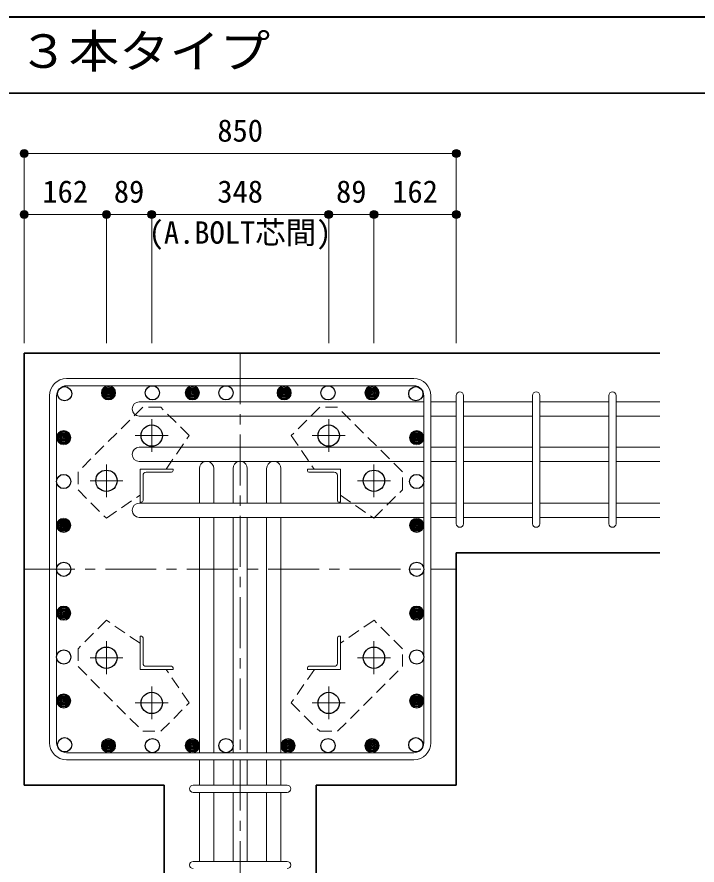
# Model space of a CAD drawing. Units: millimetres at full size, sheet at 1:20. Extents: x -3982 to 3969, y -2797 to 2801.
# Drawn here: x -3193 to -1856, y 1132 to 2801 of the extents above; entities that cross this region are included whole.
import ezdxf
from ezdxf.enums import TextEntityAlignment as Align

# ---------------------------------------------------------------- set-up
doc = ezdxf.new("R2010")
doc.units = ezdxf.units.MM
doc.header["$LTSCALE"] = 20
doc.header["$PDMODE"] = 32
doc.header["$PDSIZE"] = 12
doc.linetypes.add('CHAIN1', pattern=[8, 5, -1, 1, -1])
doc.linetypes.add('DASHED1', pattern=[1.8, 1.2, -0.6])
for name, color, linetype, lineweight in [('6-1_躯体線', 2, 'Continuous', 35), ('6-2_A.Bolt_', 4, 'Continuous', 9), ('6-3_柱型主筋', 4, 'Continuous', 9), ('6-4_フープ', 7, 'Continuous', 18), ('6-5_梁主筋', 7, 'Continuous', 18), ('6-6_S.T.P.', 7, 'Continuous', 18), ('6-7_文字', 7, 'Continuous', 18), ('6-9', 4, 'DASHED1', 9), ('6-D_寸法', 4, 'Continuous', 9), ('F-0_枠', 6, 'Continuous', 40)]:
    doc.layers.add(name, color=color, linetype=linetype, lineweight=lineweight)
doc.styles.add('ＭＳ ゴシック', font='')
doc.styles.get('ＭＳ ゴシック').set_extended_font_data('MS Gothic')

msp = doc.modelspace()

# ---------------------------------------------------------------- linework, layer by layer
at = {"layer": '6-1_躯体線'}
for p, q in [((-1928.87, 2139.12), (-3178.87, 2139.12)), ((-3178.87, 1289.12), (-3178.87, 2139.12)), ((-1928.87, 2139.12), (-3178.87, 2139.12)), ((-2328.87, 1289.12), (-2328.87, 1746.62)), ((-1928.87, 1746.62), (-2328.87, 1746.62)), ((-2903.37, 1289.12), (-3178.87, 1289.12)), ((-2903.37, 889.12), (-2903.37, 1289.12)), ((-2604.37, 889.12), (-2604.37, 1289.12)), ((-2328.87, 1289.12), (-2604.37, 1289.12))]:
    msp.add_line(p, q, dxfattribs=at)
at = {"layer": '6-2_A.Bolt_', "linetype": 'CHAIN1'}
for p, q in [((-2927.87, 1944.92), (-2927.87, 2009.42)), ((-2579.87, 1944.92), (-2579.87, 2009.42)), ((-2895.67, 1977.13), (-2960.17, 1977.13)), ((-2612.07, 1977.12), (-2547.57, 1977.12)), ((-3016.87, 1855.93), (-3016.87, 1920.43)), ((-2490.87, 1855.92), (-2490.87, 1920.42)), ((-2984.67, 1888.12), (-3049.17, 1888.12)), ((-2523.07, 1888.12), (-2458.57, 1888.12)), ((-3016.87, 1572.32), (-3016.87, 1507.82)), ((-2490.87, 1572.32), (-2490.87, 1507.82)), ((-2984.67, 1540.12), (-3049.17, 1540.12)), ((-2523.07, 1540.12), (-2458.57, 1540.12)), ((-2927.87, 1483.32), (-2927.87, 1418.82)), ((-2579.87, 1483.32), (-2579.87, 1418.82)), ((-2895.67, 1451.12), (-2960.17, 1451.12)), ((-2612.07, 1451.12), (-2547.57, 1451.12))]:
    msp.add_line(p, q, dxfattribs=at)
at = {"layer": '6-2_A.Bolt_'}
for p, q in [((-2950.87, 1846.12), (-2950.87, 1911.12)), ((-2885.87, 1911.12), (-2950.87, 1911.12)), ((-2938.87, 1905.12), (-2888.87, 1905.12)), ((-2885.87, 1911.12), (-2885.87, 1908.13)), ((-2621.87, 1911.12), (-2621.87, 1908.12)), ((-2621.87, 1911.12), (-2556.87, 1911.12)), ((-2568.87, 1905.12), (-2618.87, 1905.12)), ((-2556.87, 1846.12), (-2556.87, 1911.12)), ((-2944.87, 1899.12), (-2944.87, 1849.12)), ((-2562.87, 1899.12), (-2562.87, 1849.13)), ((-2950.87, 1846.12), (-2947.87, 1846.12)), ((-2556.87, 1846.12), (-2559.87, 1846.12)), ((-2950.87, 1582.12), (-2947.87, 1582.12)), ((-2950.87, 1582.12), (-2950.87, 1517.12)), ((-2944.87, 1529.12), (-2944.87, 1579.12)), ((-2562.87, 1529.12), (-2562.87, 1579.13)), ((-2556.87, 1582.12), (-2559.87, 1582.12)), ((-2556.87, 1582.12), (-2556.87, 1517.12)), ((-2938.87, 1523.12), (-2888.87, 1523.12)), ((-2885.87, 1517.12), (-2885.87, 1520.12)), ((-2621.87, 1517.12), (-2621.87, 1520.12)), ((-2568.87, 1523.12), (-2618.87, 1523.12)), ((-2885.87, 1517.12), (-2950.87, 1517.12)), ((-2621.87, 1517.12), (-2556.87, 1517.12))]:
    msp.add_line(p, q, dxfattribs=at)
at = {"layer": '6-2_A.Bolt_', "color": 3, "lineweight": 25}
for centre in [(-2927.87, 1977.13), (-2579.87, 1977.12), (-3016.87, 1888.12), (-2490.87, 1888.12), (-3016.87, 1540.12), (-2490.87, 1540.12), (-2927.87, 1451.12), (-2579.87, 1451.12)]:
    msp.add_circle(centre, 21, dxfattribs=at)
at = {"layer": '6-2_A.Bolt_'}
for centre, radius, start, end in [((-2938.87, 1899.12), 6, 90, 180), ((-2888.87, 1908.13), 3, 270, 0), ((-2618.87, 1908.12), 3, 180, 270), ((-2568.87, 1899.12), 6, 0, 90), ((-2947.87, 1849.12), 3, 270, 0), ((-2559.87, 1849.13), 3, 180, 270), ((-2947.87, 1579.12), 3, 0, 90), ((-2559.87, 1579.13), 3, 90, 180), ((-2938.87, 1529.12), 6, 180, 270), ((-2888.87, 1520.12), 3, 0, 90), ((-2618.87, 1520.12), 3, 90, 180), ((-2568.87, 1529.12), 6, 270, 0)]:
    msp.add_arc(centre, radius, start, end, dxfattribs=at)
at = {"layer": '6-3_柱型主筋', "color": 3, "lineweight": 25}
for centre in [(-3099.26, 2059.51), (-2926.56, 2061.12), (-2781.87, 2061.12), (-2581.17, 2061.12), (-2408.48, 2059.51), (-3100.87, 1886.82), (-2406.87, 1886.82), (-3100.87, 1714.12), (-2406.87, 1714.12), (-3100.87, 1541.43), (-2406.87, 1541.43), (-3099.26, 1368.74), (-2926.56, 1367.12), (-2781.87, 1367.12), (-2581.17, 1367.12), (-2408.48, 1368.74)]:
    msp.add_circle(centre, 14, dxfattribs=at)
at = {"layer": '6-3_柱型主筋'}
for centre, radius in [((-3012.91, 2061.12), 14), ((-3012.91, 2061.12), 12.5), ((-3012.91, 2061.12), 11), ((-3012.91, 2061.12), 9.5), ((-2847.87, 2061.12), 14), ((-2847.87, 2061.12), 12.5), ((-2847.87, 2061.12), 11), ((-2847.87, 2061.12), 9.5), ((-2667.52, 2061.12), 14), ((-2667.52, 2061.12), 12.5), ((-2667.52, 2061.12), 11), ((-2667.52, 2061.12), 9.5), ((-2494.83, 2061.12), 14), ((-2494.83, 2061.12), 12.5), ((-2494.83, 2061.12), 11), ((-2494.83, 2061.12), 9.5), ((-3012.91, 2061.12), 8), ((-3012.91, 2061.12), 6.5), ((-3012.91, 2061.12), 5), ((-3012.91, 2061.12), 3.5), ((-3012.91, 2061.12), 2), ((-3012.91, 2061.12), 0.5), ((-2847.87, 2061.12), 8), ((-2847.87, 2061.12), 6.5), ((-2847.87, 2061.12), 5), ((-2847.87, 2061.12), 3.5), ((-2847.87, 2061.12), 2), ((-2847.87, 2061.12), 0.5), ((-2667.52, 2061.12), 8), ((-2667.52, 2061.12), 6.5), ((-2667.52, 2061.12), 5), ((-2667.52, 2061.12), 3.5), ((-2667.52, 2061.12), 2), ((-2667.52, 2061.12), 0.5), ((-2494.83, 2061.12), 8), ((-2494.83, 2061.12), 6.5), ((-2494.83, 2061.12), 5), ((-2494.83, 2061.12), 3.5), ((-2494.83, 2061.12), 2), ((-2494.83, 2061.12), 0.5), ((-3100.87, 1973.17), 14), ((-2406.87, 1973.17), 14), ((-3100.87, 1973.17), 12.5), ((-3100.87, 1973.17), 11), ((-3100.87, 1973.17), 9.5), ((-3100.87, 1973.17), 8), ((-3100.87, 1973.17), 6.5), ((-3100.87, 1973.17), 5), ((-3100.87, 1973.17), 3.5), ((-3100.87, 1973.17), 2), ((-3100.87, 1973.17), 0.5), ((-2406.87, 1973.17), 12.5), ((-2406.87, 1973.17), 11), ((-2406.87, 1973.17), 9.5), ((-2406.87, 1973.17), 8), ((-2406.87, 1973.17), 6.5), ((-2406.87, 1973.17), 5), ((-2406.87, 1973.17), 3.5), ((-2406.87, 1973.17), 2), ((-2406.87, 1973.17), 0.5), ((-3100.87, 1800.47), 14), ((-3100.87, 1800.47), 12.5), ((-3100.87, 1800.47), 11), ((-3100.87, 1800.47), 9.5), ((-3100.87, 1800.47), 8), ((-3100.87, 1800.47), 6.5), ((-3100.87, 1800.47), 5), ((-3100.87, 1800.47), 3.5), ((-3100.87, 1800.47), 2), ((-2406.87, 1800.47), 14), ((-2406.87, 1800.47), 12.5), ((-2406.87, 1800.47), 11), ((-2406.87, 1800.47), 9.5), ((-2406.87, 1800.47), 8), ((-2406.87, 1800.47), 6.5), ((-2406.87, 1800.47), 5), ((-2406.87, 1800.47), 3.5), ((-2406.87, 1800.47), 2), ((-3100.87, 1800.47), 0.5), ((-2406.87, 1800.47), 0.5), ((-3100.87, 1627.78), 14), ((-3100.87, 1627.78), 12.5), ((-3100.87, 1627.78), 11), ((-3100.87, 1627.78), 9.5), ((-3100.87, 1627.78), 8), ((-2406.87, 1627.78), 14), ((-2406.87, 1627.78), 12.5), ((-2406.87, 1627.78), 11), ((-2406.87, 1627.78), 9.5), ((-2406.87, 1627.78), 8), ((-3100.87, 1627.78), 6.5), ((-3100.87, 1627.78), 5), ((-3100.87, 1627.78), 3.5), ((-3100.87, 1627.78), 2), ((-3100.87, 1627.78), 0.5), ((-2406.87, 1627.78), 6.5), ((-2406.87, 1627.78), 5), ((-2406.87, 1627.78), 3.5), ((-2406.87, 1627.78), 2), ((-2406.87, 1627.78), 0.5), ((-3100.87, 1455.08), 14), ((-2406.87, 1455.08), 14), ((-3100.87, 1455.08), 12.5), ((-3100.87, 1455.08), 11), ((-3100.87, 1455.08), 9.5), ((-3100.87, 1455.08), 8), ((-3100.87, 1455.08), 6.5), ((-3100.87, 1455.08), 5), ((-3100.87, 1455.08), 3.5), ((-3100.87, 1455.08), 2), ((-3100.87, 1455.08), 0.5), ((-2406.87, 1455.08), 12.5), ((-2406.87, 1455.08), 11), ((-2406.87, 1455.08), 9.5), ((-2406.87, 1455.08), 8), ((-2406.87, 1455.08), 6.5), ((-2406.87, 1455.08), 5), ((-2406.87, 1455.08), 3.5), ((-2406.87, 1455.08), 2), ((-2406.87, 1455.08), 0.5), ((-3012.91, 1367.12), 14), ((-3012.91, 1367.12), 12.5), ((-3012.91, 1367.12), 11), ((-3012.91, 1367.12), 9.5), ((-3012.91, 1367.12), 8), ((-3012.91, 1367.12), 6.5), ((-3012.91, 1367.12), 5), ((-3012.91, 1367.12), 3.5), ((-3012.91, 1367.12), 2), ((-2847.87, 1367.12), 14), ((-2847.87, 1367.12), 12.5), ((-2847.87, 1367.12), 11), ((-2847.87, 1367.12), 9.5), ((-2847.87, 1367.12), 8), ((-2847.87, 1367.12), 6.5), ((-2847.87, 1367.12), 5), ((-2847.87, 1367.12), 3.5), ((-2847.87, 1367.12), 2), ((-2659.87, 1367.12), 14), ((-2659.87, 1367.12), 12.5), ((-2659.87, 1367.12), 11), ((-2659.87, 1367.12), 9.5), ((-2659.87, 1367.12), 8), ((-2659.87, 1367.12), 6.5), ((-2659.87, 1367.12), 5), ((-2659.87, 1367.12), 3.5), ((-2659.87, 1367.12), 2), ((-2494.83, 1367.12), 14), ((-2494.83, 1367.12), 12.5), ((-2494.83, 1367.12), 11), ((-2494.83, 1367.12), 9.5), ((-2494.83, 1367.12), 8), ((-2494.83, 1367.12), 6.5), ((-2494.83, 1367.12), 5), ((-2494.83, 1367.12), 3.5), ((-2494.83, 1367.12), 2), ((-3012.91, 1367.12), 0.5), ((-2847.87, 1367.12), 0.5), ((-2659.87, 1367.12), 0.5), ((-2494.83, 1367.12), 0.5)]:
    msp.add_circle(centre, radius, dxfattribs=at)
at = {"layer": '6-4_フープ'}
for p, q in [((-2412.37, 2089.12), (-3095.37, 2089.12)), ((-2412.37, 2075.12), (-3095.37, 2075.12)), ((-3128.87, 1372.62), (-3128.87, 2055.62)), ((-3114.87, 1372.62), (-3114.87, 2055.62)), ((-2392.87, 1372.62), (-2392.87, 2055.62)), ((-2378.87, 1372.62), (-2378.87, 2055.62)), ((-2412.37, 1353.12), (-3095.37, 1353.12)), ((-2412.37, 1339.12), (-3095.37, 1339.12))]:
    msp.add_line(p, q, dxfattribs=at)
for centre, radius, start, end in [((-3095.37, 2055.62), 33.5, 90, 180), ((-2412.37, 2055.62), 33.5, 0, 90), ((-3095.37, 2055.62), 19.5, 90, 180), ((-2412.37, 2055.62), 19.5, 0, 90), ((-3095.37, 1372.62), 33.5, 180, 270), ((-3095.37, 1372.62), 19.5, 180, 270), ((-2412.37, 1372.62), 33.5, 270, 0), ((-2412.37, 1372.62), 19.5, 270, 0)]:
    msp.add_arc(centre, radius, start, end, dxfattribs=at)
at = {"layer": '6-5_梁主筋'}
for p, q in [((-2952.37, 2043.51), (-2392.87, 2043.51)), ((-2328.87, 2043.51), (-2378.87, 2043.51)), ((-2178.87, 2043.51), (-2314.87, 2043.51)), ((-2028.87, 2043.51), (-2164.87, 2043.51)), ((-1928.87, 2043.51), (-2014.87, 2043.51)), ((-2952.37, 2015.51), (-2392.87, 2015.51)), ((-2328.87, 2015.51), (-2378.87, 2015.51)), ((-2178.87, 2015.51), (-2314.87, 2015.51)), ((-2028.87, 2015.51), (-2164.87, 2015.51)), ((-1928.87, 2015.51), (-2014.87, 2015.51)), ((-2952.37, 1954.12), (-2392.87, 1954.12)), ((-2328.87, 1954.12), (-2378.87, 1954.12)), ((-2178.87, 1954.12), (-2314.87, 1954.12)), ((-2028.87, 1954.12), (-2164.87, 1954.12)), ((-1928.87, 1954.12), (-2014.87, 1954.12)), ((-2952.37, 1926.12), (-2392.87, 1926.12)), ((-2328.87, 1926.12), (-2378.87, 1926.12)), ((-2178.87, 1926.12), (-2314.87, 1926.12)), ((-2028.87, 1926.12), (-2164.87, 1926.12)), ((-1928.87, 1926.12), (-2014.87, 1926.12)), ((-2833.87, 1912.62), (-2833.87, 1844.12)), ((-2805.87, 1912.62), (-2805.87, 1844.12)), ((-2767.87, 1912.62), (-2767.87, 1844.12)), ((-2739.87, 1912.62), (-2739.87, 1844.12)), ((-2701.87, 1912.62), (-2701.87, 1844.12)), ((-2673.87, 1912.62), (-2673.87, 1844.12)), ((-2952.37, 1844.12), (-2392.87, 1844.12)), ((-2328.87, 1844.12), (-2378.87, 1844.12)), ((-2178.87, 1844.12), (-2314.87, 1844.12)), ((-2028.87, 1844.12), (-2164.87, 1844.12)), ((-1928.87, 1844.12), (-2014.87, 1844.12)), ((-2952.37, 1816.12), (-2392.87, 1816.12)), ((-2833.87, 1816.12), (-2833.87, 1353.12)), ((-2805.87, 1816.12), (-2805.87, 1353.12)), ((-2767.87, 1816.12), (-2767.87, 1353.12)), ((-2739.87, 1816.12), (-2739.87, 1353.12)), ((-2701.87, 1816.12), (-2701.87, 1353.12)), ((-2673.87, 1816.12), (-2673.87, 1353.12)), ((-2328.87, 1816.12), (-2378.87, 1816.12)), ((-2178.87, 1816.12), (-2314.87, 1816.12)), ((-2028.87, 1816.12), (-2164.87, 1816.12)), ((-1928.87, 1816.12), (-2014.87, 1816.12)), ((-2833.87, 1339.12), (-2833.87, 1289.12)), ((-2805.87, 1339.12), (-2805.87, 1289.12)), ((-2767.87, 1339.12), (-2767.87, 1289.12)), ((-2739.87, 1339.12), (-2739.87, 1289.12)), ((-2701.87, 1339.12), (-2701.87, 1289.12)), ((-2673.87, 1339.12), (-2673.87, 1289.12)), ((-2833.87, 1275.12), (-2833.87, 1139.12)), ((-2805.87, 1275.12), (-2805.87, 1139.12)), ((-2767.87, 1275.12), (-2767.87, 1139.12)), ((-2739.87, 1275.12), (-2739.87, 1139.12)), ((-2701.87, 1275.12), (-2701.87, 1139.12)), ((-2673.87, 1275.12), (-2673.87, 1139.12))]:
    msp.add_line(p, q, dxfattribs=at)
for centre, start, end in [((-2952.37, 2029.51), 90, 180), ((-2952.37, 2029.51), 180, 270), ((-2952.37, 1940.12), 90, 180), ((-2952.37, 1940.12), 180, 270), ((-2819.87, 1912.62), 105.36345, 180), ((-2819.87, 1912.62), 0, 74.63655), ((-2753.87, 1912.62), 105.36345, 180), ((-2753.87, 1912.62), 0, 74.63655), ((-2687.87, 1912.62), 105.36345, 180), ((-2687.87, 1912.62), 0, 74.63655), ((-2952.37, 1830.12), 90, 180), ((-2952.37, 1830.12), 180, 270)]:
    msp.add_arc(centre, 14, start, end, dxfattribs=at)
at = {"layer": '6-6_S.T.P.'}
for p, q in [((-2328.87, 1803.62), (-2328.87, 2055.62)), ((-2328.87, 1803.62), (-2328.87, 2055.62)), ((-2328.87, 1803.62), (-2328.87, 2055.62)), ((-2328.87, 1803.62), (-2328.87, 2055.62)), ((-2314.87, 1803.62), (-2314.87, 2055.62)), ((-2314.87, 1803.62), (-2314.87, 2055.62)), ((-2314.87, 1803.62), (-2314.87, 2055.62)), ((-2314.87, 1803.62), (-2314.87, 2055.62)), ((-2178.87, 1803.62), (-2178.87, 2055.62)), ((-2164.87, 1803.62), (-2164.87, 2055.62)), ((-2028.87, 1803.62), (-2028.87, 2055.62)), ((-2014.87, 1803.62), (-2014.87, 2055.62)), ((-2846.37, 1289.12), (-2661.37, 1289.12)), ((-2846.37, 1275.12), (-2661.37, 1275.12)), ((-2846.37, 1139.12), (-2661.37, 1139.12))]:
    msp.add_line(p, q, dxfattribs=at)
for centre, start, end in [((-2321.87, 2056.01), 0, 180), ((-2321.87, 2056.01), 0, 180), ((-2321.87, 2056.01), 0, 180), ((-2321.87, 2056.01), 0, 180), ((-2171.87, 2056.01), 0, 180), ((-2021.87, 2056.01), 0, 180), ((-2321.87, 1803.62), 180, 0), ((-2321.87, 1803.62), 180, 0), ((-2321.87, 1803.62), 180, 0), ((-2321.87, 1803.62), 180, 0), ((-2171.87, 1803.62), 180, 0), ((-2021.87, 1803.62), 180, 0), ((-2846.37, 1282.12), 90, 270), ((-2846.37, 1282.12), 90, 270), ((-2846.37, 1282.12), 90, 270), ((-2846.37, 1282.12), 90, 270), ((-2661.37, 1282.12), 270, 90), ((-2661.37, 1282.12), 270, 90), ((-2661.37, 1282.12), 270, 90), ((-2661.37, 1282.12), 270, 90), ((-2846.37, 1132.12), 90, 270), ((-2661.37, 1132.12), 270, 90)]:
    msp.add_arc(centre, 7, start, end, dxfattribs=at)
at = {"layer": '6-9'}
for p, q in [((-2899.64, 1911.12), (-2854.27, 1977.13)), ((-2653.47, 1977.22), (-2608.18, 1911.12)), ((-3016.97, 1814.52), (-2950.87, 1859.81)), ((-2556.87, 1859.9), (-2490.87, 1814.52)), ((-2950.87, 1568.35), (-3016.87, 1613.72)), ((-2490.77, 1613.72), (-2556.87, 1568.44)), ((-2854.27, 1451.02), (-2899.56, 1517.12)), ((-2608.09, 1517.12), (-2653.47, 1451.12))]:
    msp.add_line(p, q, dxfattribs=at)
for points in [[(-2945.47, 2033.02), (-3072.77, 1905.72), (-3072.77, 1870.42), (-3016.97, 1814.52)], [(-2854.27, 1977.13), (-2910.17, 2033.02), (-2945.47, 2033.02)], [(-2434.97, 1905.72), (-2562.27, 2033.02), (-2597.57, 2033.02), (-2653.47, 1977.22)], [(-2490.87, 1814.52), (-2434.97, 1870.42), (-2434.97, 1905.72)], [(-3016.87, 1613.72), (-3072.77, 1557.82), (-3072.77, 1522.52)], [(-2562.27, 1395.22), (-2434.97, 1522.52), (-2434.97, 1557.82), (-2490.77, 1613.72)], [(-3072.77, 1522.52), (-2945.47, 1395.22), (-2910.17, 1395.22), (-2854.27, 1451.02)], [(-2653.47, 1451.12), (-2597.57, 1395.22), (-2562.27, 1395.22)]]:
    msp.add_lwpolyline(points, dxfattribs=at)
at = {"layer": '6-D_寸法'}
for p, q in [((-3178.87, 2532.15), (-2328.87, 2532.15)), ((-2328.87, 2532.15), (-2328.87, 2412.15)), ((-3178.87, 2412.15), (-3016.87, 2412.15)), ((-3016.87, 2412.15), (-3016.87, 2159.12)), ((-3016.87, 2412.15), (-2927.87, 2412.15)), ((-2927.87, 2412.15), (-2927.87, 2159.12)), ((-2927.87, 2412.15), (-2579.87, 2412.15)), ((-2579.87, 2412.15), (-2579.87, 2159.12)), ((-2579.87, 2412.15), (-2490.87, 2412.15)), ((-2490.87, 2412.15), (-2490.87, 2159.12)), ((-2490.87, 2412.15), (-2328.87, 2412.15)), ((-2328.87, 2412.15), (-2328.87, 2159.12))]:
    msp.add_line(p, q, dxfattribs=at)
at = {"layer": '6-D_寸法', "linetype": 'CHAIN1'}
for p, q in [((-2753.87, 2139.12), (-2753.87, 889.12)), ((-3178.87, 1714.12), (-2328.87, 1714.12))]:
    msp.add_line(p, q, dxfattribs=at)
at = {"layer": '6-D_寸法'}
msp.add_lwpolyline([(-3178.87, 2532.15), (-3178.87, 2412.15), (-3178.87, 2159.12)], dxfattribs=at)
for centre, radius in [((-3178.87, 2532.15), 8), ((-3178.87, 2532.15), 7.2), ((-3178.87, 2532.15), 6.4), ((-3178.87, 2532.15), 5.6), ((-3178.87, 2532.15), 4.8), ((-2328.87, 2532.15), 8), ((-2328.87, 2532.15), 7.2), ((-2328.87, 2532.15), 6.4), ((-2328.87, 2532.15), 5.6), ((-2328.87, 2532.15), 4.8), ((-3178.87, 2532.15), 4), ((-3178.87, 2532.15), 3.2), ((-3178.87, 2532.15), 2.4), ((-3178.87, 2532.15), 1.6), ((-3178.87, 2532.15), 0.8), ((-2328.87, 2532.15), 4), ((-2328.87, 2532.15), 3.2), ((-2328.87, 2532.15), 2.4), ((-2328.87, 2532.15), 1.6), ((-2328.87, 2532.15), 0.8), ((-3178.87, 2412.15), 8), ((-3016.87, 2412.15), 8), ((-2927.87, 2412.15), 8), ((-2579.87, 2412.15), 8), ((-2490.87, 2412.15), 8), ((-2328.87, 2412.15), 8), ((-3178.87, 2412.15), 7.2), ((-3178.87, 2412.15), 6.4), ((-3178.87, 2412.15), 5.6), ((-3178.87, 2412.15), 4.8), ((-3178.87, 2412.15), 4), ((-3178.87, 2412.15), 3.2), ((-3178.87, 2412.15), 2.4), ((-3178.87, 2412.15), 1.6), ((-3178.87, 2412.15), 0.8), ((-3016.87, 2412.15), 7.2), ((-3016.87, 2412.15), 6.4), ((-3016.87, 2412.15), 5.6), ((-3016.87, 2412.15), 4.8), ((-3016.87, 2412.15), 4), ((-3016.87, 2412.15), 3.2), ((-3016.87, 2412.15), 2.4), ((-3016.87, 2412.15), 1.6), ((-3016.87, 2412.15), 0.8), ((-2927.87, 2412.15), 7.2), ((-2927.87, 2412.15), 6.4), ((-2927.87, 2412.15), 5.6), ((-2927.87, 2412.15), 4.8), ((-2927.87, 2412.15), 4), ((-2927.87, 2412.15), 3.2), ((-2927.87, 2412.15), 2.4), ((-2927.87, 2412.15), 1.6), ((-2927.87, 2412.15), 0.8), ((-2579.87, 2412.15), 7.2), ((-2579.87, 2412.15), 6.4), ((-2579.87, 2412.15), 5.6), ((-2579.87, 2412.15), 4.8), ((-2579.87, 2412.15), 4), ((-2579.87, 2412.15), 3.2), ((-2579.87, 2412.15), 2.4), ((-2579.87, 2412.15), 1.6), ((-2579.87, 2412.15), 0.8), ((-2490.87, 2412.15), 7.2), ((-2490.87, 2412.15), 6.4), ((-2490.87, 2412.15), 5.6), ((-2490.87, 2412.15), 4.8), ((-2490.87, 2412.15), 4), ((-2490.87, 2412.15), 3.2), ((-2490.87, 2412.15), 2.4), ((-2490.87, 2412.15), 1.6), ((-2490.87, 2412.15), 0.8), ((-2328.87, 2412.15), 7.2), ((-2328.87, 2412.15), 6.4), ((-2328.87, 2412.15), 5.6), ((-2328.87, 2412.15), 4.8), ((-2328.87, 2412.15), 4), ((-2328.87, 2412.15), 3.2), ((-2328.87, 2412.15), 2.4), ((-2328.87, 2412.15), 1.6), ((-2328.87, 2412.15), 0.8)]:
    msp.add_circle(centre, radius, dxfattribs=at)
at = {"layer": '6-D_寸法', "color": 7}
for p in [(-3178.87, 2532.15), (-2328.87, 2532.15), (-3178.87, 2412.15), (-3016.87, 2412.15), (-2927.87, 2412.15), (-2579.87, 2412.15), (-2490.87, 2412.15), (-2328.87, 2412.15)]:
    msp.add_point(p, dxfattribs=at)
at = {"layer": 'F-0_枠'}
msp.add_line((-3981.92, 2800.77), (3969.4, 2800.77), dxfattribs=at)
at = {"layer": 'F-0_枠', "color": 2, "lineweight": 35}
msp.add_line((-3981.92, 2650.77), (2482.4, 2650.77), dxfattribs=at)

# ---------------------------------------------------------------- texts
at = {"layer": '6-7_文字', "color": 2, "style": 'ＭＳ ゴシック', "width": 1.1}
msp.add_text('\u3000\u3000基礎梁主筋\u3000３本タイプ', height=65.98, dxfattribs=at).set_placement((-3981.92, 2680.77), align=Align.BOTTOM_LEFT)
at = {"layer": '6-D_寸法', "style": 'ＭＳ ゴシック'}
for s, p in [('850', (-2798.87, 2542.15)), ('162', (-3142.87, 2422.15)), ('89', (-3002.37, 2422.15)), ('348', (-2798.87, 2422.15)), ('89', (-2565.37, 2422.15)), ('162', (-2454.87, 2422.15)), ('(A.BOLT芯間)', (-2933.87, 2341.42))]:
    msp.add_text(s, height=43.99, dxfattribs=at).set_placement(p, align=Align.BOTTOM_LEFT)

doc.saveas('drawing.dxf')
